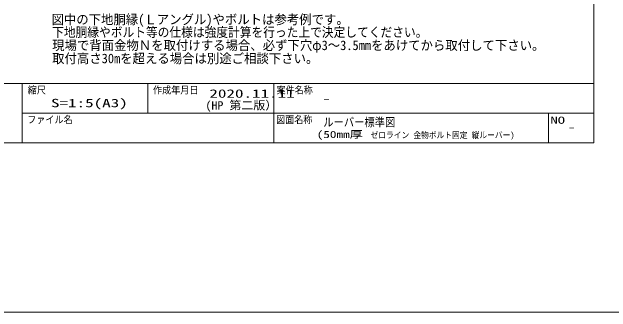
# Model space of a CAD drawing. Units: millimetres, scale not verified. Extents: x -1200 to 1200, y -342 to 342.
# Drawn here: x 371.4 to 502.4, y -308.4 to -242.8 of the extents above; entities that cross this region are included whole.
import ezdxf
from ezdxf.enums import TextEntityAlignment as Align

# ---------------------------------------------------------------- set-up
doc = ezdxf.new("R2010")
doc.units = ezdxf.units.MM
doc.layers.add('0-0_一般', color=7, linetype='Continuous', lineweight=9)
doc.layers.add('0-1_0', color=7, linetype='Continuous', lineweight=9)
doc.layers.add('0-2_図枠', color=7, linetype='Continuous')
doc.styles.add('ＭＳ ゴシック', font='')
doc.styles.get('ＭＳ ゴシック').set_extended_font_data('MS Gothic')

# ---------------------------------------------------------------- blocks, each defined once
blk = doc.blocks.new('シンボル-33')
at = {"layer": '0-2_図枠', "style": 'ＭＳ ゴシック'}
for s, width, p in [('2020.11.11', 1.5, (13.33, 11.81)), ('(HP 第二版）', 1.05, (-8.13, -52.82))]:
    blk.add_text(s, height=45.71, dxfattribs=dict(at, width=width)).set_placement(p, align=Align.BOTTOM_LEFT)

msp = doc.modelspace()

# ---------------------------------------------------------------- linework, layer by layer
at = {"layer": '0-0_一般'}
for p, q in [((373.607, -258.442), (373.607, -271.442)), ((401.107, -264.942), (401.107, -258.442)), ((428.607, -258.442), (428.607, -271.442)), ((373.607, -264.942), (428.607, -264.942)), ((428.607, -264.942), (498.607, -264.942)), ((488.717, -264.942), (488.717, -271.442)), ((1200, -308.442), (-1200, -308.442))]:
    msp.add_line(p, q, dxfattribs=at)
at = {"layer": '0-0_一般', "color": 4}
msp.add_line((1200, -308.442), (-600, -308.442), dxfattribs=at)
at = {"layer": '0-0_一般'}
for points in [[(98.607, 1.558), (498.607, 1.558), (498.607, -258.442), (98.607, -258.442)], [(98.607, -258.442), (498.607, -258.442), (498.607, -271.442), (98.607, -271.442)]]:
    msp.add_lwpolyline(points, close=True, dxfattribs=at)

# ---------------------------------------------------------------- block references
at = {"layer": '0-1_0', "xscale": 0.04, "yscale": 0.04}
msp.add_blockref('シンボル-33', (413.997, -262.589), dxfattribs=at)

# ---------------------------------------------------------------- texts
at = {"layer": '0-0_一般', "style": 'ＭＳ ゴシック'}
for s, height, width, p in [('図中の下地胴縁(Ｌアングル)やボルトは参考例です。', 2.09, 0.95, (380.013, -246.11)), ('下地胴縁やボルト等の仕様は強度計算を行った上で決定してください。', 2.089, 0.9, (380.144, -248.894)), ('現場で背面金物Ｎを取付けする場合、必ず下穴φ3～3.5mmをあけてから取付して下さい。', 2.09, 0.95, (380.144, -251.77)), ('取付高さ30mを超える場合は別途ご相談下さい。', 2.09, 0.95, (380.144, -254.637)), ('縮尺', 1.576, 0.9, (374.808, -261.143)), ('作成年月日', 1.576, 0.9, (402.207, -261.158)), ('案件名称', 1.576, 0.9, (429.207, -261.152)), ('S=1:5(A3)', 1.828, 1.5, (379.894, -264.191)), ('-', 1.828, 1.5, (439.229, -263.164)), ('ファイル名', 1.576, 0.9, (374.692, -267.625)), ('図面名称', 1.576, 0.9, (429.11, -267.625)), (' ルーバー標準図', 1.833, 0.9, (438.31, -268.395)), ('NO', 1.567, 1.5, (489.11, -267.738)), ('-', 1.828, 1.5, (492.824, -269.432)), ('(50mm厚', 1.567, 1.35, (438, -270.856)), ('ゼロライン 金物ボルト固定 縦ルーバー)', 1.343, 0.9, (449.773, -270.813))]:
    msp.add_text(s, height=height, dxfattribs=dict(at, width=width)).set_placement(p, align=Align.BOTTOM_LEFT)

doc.saveas('drawing.dxf')
